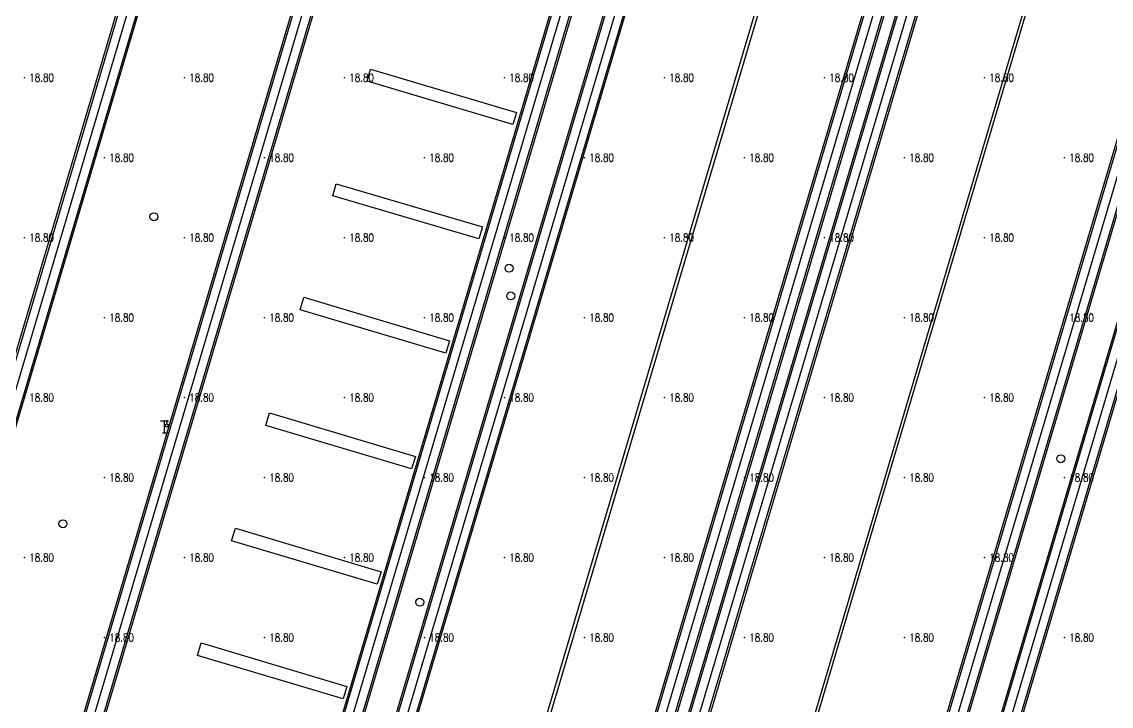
# Model space of a CAD drawing. Extents: x 404846 to 408477, y 3390929 to 3392894.
# Drawn here: x 407141 to 407277.2, y 3391685.8 to 3391771.4 of the extents above; entities that cross this region are included whole.
import ezdxf
from ezdxf.enums import TextEntityAlignment as Align

# ---------------------------------------------------------------- set-up
doc = ezdxf.new("R2010")
doc.units = 0
doc.header["$LTSCALE"] = 0.5
doc.header["$PDSIZE"] = 0.2
doc.layers.get('0').update_dxf_attribs({"linetype": 'CONTINUOUS'})
for name, color, linetype in [('3221', 6, 'CONTINUOUS'), ('DLSS', 4, 'CONTINUOUS'), ('FZTZ', 7, 'CONTINUOUS'), ('GCD', 1, 'CONTINUOUS'), ('GXYZ', 2, 'CONTINUOUS'), ('SXSS', 5, 'CONTINUOUS'), ('ZBTZ', 3, 'CONTINUOUS')]:
    doc.layers.add(name, color=color, linetype=linetype)
doc.styles.add('HZ', font='rs.shx', dxfattribs={"width": 0.8, "bigfont": 'hztxt.shx'})
doc.linetypes.add('1161', pattern='A,0,[149,AAA.SHX,S=0.15,R=0,X=0,Y=0],-1.6', length=1.6)

# ---------------------------------------------------------------- blocks, each defined once
blk = doc.blocks.new('gc063')
for p, q in [((-1, 3), (1, 3)), ((0, 0), (0, 3)), ((0.6, 3), (0.6, 2.2)), ((-0.5, 0), (0.5, 0))]:
    blk.add_line(p, q)
blk.add_circle((0.6, 1.8), 0.4)
blk.add_point((0.6, 3))
blk.add_point((0.6, 3))
blk = doc.blocks.new('GC200')
at = {"linetype": 'Continuous', "const_width": 0.2, "flags": 128}
blk.add_lwpolyline([(-0.1, 0, 1), (0.1, 0, 1)], format="xyb", close=True, dxfattribs=at)
blk = doc.blocks.new('gc188')
blk.add_circle((0, 0), 1)

msp = doc.modelspace()

# ---------------------------------------------------------------- linework, layer by layer
at = {"layer": '3221', "color": 6}
for points in [[(407178.212, 3391853.639, 18.787), (407171.667, 3391831.249, 18.858), (407167.481, 3391817.332, 18.902), (407149.102, 3391755.281, 18.812), (407115.978, 3391643.552, 18.94), (407108.319, 3391617.721, 18.757), (407064.714, 3391470.606, 18.887), (407058.547, 3391449.803, 18.628), (407028.826, 3391458.613, 18.628), (407078.598, 3391626.531, 18.757), (407119.379, 3391764.089, 18.916), (407141.946, 3391840.062, 18.527), (407148.483, 3391862.426, 18.787)], [(407198.376, 3391847.674, 19.055), (407193.102, 3391829.952, 18.737), (407188.325, 3391813.791, 18.626), (407178.915, 3391781.952, 18.839), (407138.665, 3391646.224, 19.019), (407130.803, 3391619.712, 18.841), (407078.711, 3391443.893, 18.632), (407108.434, 3391435.086, 18.632), (407160.523, 3391610.898, 18.841), (407208.638, 3391773.145, 18.839), (407222.814, 3391821.109, 19.112), (407228.088, 3391838.831, 19.055)], [(407234.327, 3391837.018, 18.856), (407229.106, 3391819.399, 19.16), (407206.274, 3391742.353, 18.808), (407162.437, 3391594.534, 18.759), (407162.436, 3391594.529, 18.759), (407114.642, 3391433.28, 18.971), (407144.364, 3391424.47, 18.971), (407192.157, 3391585.72, 18.759), (407235.995, 3391733.539, 18.808), (407264.05, 3391828.21, 18.856)], [(407267.879, 3391827.041, 18.936), (407262.683, 3391809.506, 18.936), (407195.338, 3391582.452, 18.722), (407148.218, 3391423.329, 18.971), (407177.942, 3391414.527, 18.971), (407225.062, 3391573.65, 18.722), (407292.406, 3391800.698, 18.936), (407297.602, 3391818.233, 18.936)], [(407303.8, 3391816.377, 18.932), (407298.633, 3391798.916, 18.932), (407231.278, 3391571.808, 18.722), (407222.971, 3391543.756, 18.87), (407184.159, 3391412.686, 18.971), (407213.883, 3391403.884, 18.971), (407252.696, 3391534.954, 18.87), (407261.001, 3391563.001, 18.722), (407323.097, 3391772.378, 18.812), (407328.359, 3391790.12, 18.896), (407333.525, 3391807.581, 18.816)]]:
    msp.add_polyline3d(points, close=True, dxfattribs=at)
at = {"layer": 'FZTZ', "linetype": 'Continuous', "flags": 128}
for points, elevation in [([(407202.403, 3391758.511), (407184.183, 3391763.957), (407184.634, 3391765.463), (407202.853, 3391760.016), (407202.403, 3391758.511)], 27.249), ([(407198.164, 3391744.238), (407179.902, 3391749.609), (407180.34, 3391751.1), (407198.603, 3391745.73), (407198.164, 3391744.238)], 27.116), ([(407194.034, 3391729.919), (407175.819, 3391735.35), (407176.286, 3391736.919), (407194.502, 3391731.487), (407194.034, 3391729.919)], 27.387), ([(407189.759, 3391715.458), (407171.544, 3391720.889), (407172.011, 3391722.457), (407190.226, 3391717.026), (407189.759, 3391715.458)], 27.355), ([(407185.469, 3391701.042), (407167.254, 3391706.474), (407167.722, 3391708.042), (407185.937, 3391702.611), (407185.469, 3391701.042)], 27.308), ([(407181.204, 3391686.708), (407162.989, 3391692.139), (407163.457, 3391693.707), (407181.672, 3391688.276), (407181.204, 3391686.708)], 27.234)]:
    msp.add_lwpolyline(points, close=True, dxfattribs=dict(at, elevation=elevation))
at = {"layer": 'SXSS', "linetype": 'Continuous', "flags": 128}
for points, elevation in [([(407239.835, 3391795.199), (407220.83, 3391731.099), (407185.568, 3391612.251), (407180.125, 3391593.962), (407175.654, 3391578.858), (407171.933, 3391566.36), (407165.868, 3391545.88), (407161.339, 3391530.625), (407156.012, 3391512.666), (407149.4, 3391490.281), (407142.792, 3391468.055), (407142.408, 3391468.169), (407149.016, 3391490.395), (407155.629, 3391512.779), (407160.955, 3391530.738), (407165.484, 3391545.994), (407171.55, 3391566.474), (407175.271, 3391578.972), (407179.741, 3391594.076), (407185.184, 3391612.365), (407220.447, 3391731.212), (407239.451, 3391795.313), (407239.835, 3391795.199)], 18.762), ([(407222.721, 3391626.11), (407215.867, 3391603.003), (407206.936, 3391572.827), (407191.419, 3391520.464), (407180.658, 3391484.197), (407173.203, 3391458.921), (407173.587, 3391458.808), (407181.041, 3391484.083), (407191.803, 3391520.351), (407207.319, 3391572.713), (407216.25, 3391602.889), (407223.104, 3391625.996), (407249.162, 3391713.835), (407270.608, 3391786.132), (407270.225, 3391786.245), (407248.778, 3391713.949), (407222.721, 3391626.11)], 18.868)]:
    msp.add_lwpolyline(points, close=True, dxfattribs=dict(at, elevation=elevation))
at = {"layer": 'ZBTZ', "linetype": '1161', "flags": 128}
for points, elevation in [([(407077.444, 3391444.226), (407075.919, 3391439.014), (407058.259, 3391444.236), (407059.8, 3391449.434), (407066.001, 3391470.224), (407109.607, 3391617.34), (407117.265, 3391643.17), (407150.39, 3391754.899), (407168.769, 3391816.951), (407180.147, 3391855.65)], 18.756), ([(407177.078, 3391853.692), (407166.412, 3391817.641), (407148.098, 3391755.578), (407114.974, 3391643.85), (407107.316, 3391618.019), (407063.71, 3391470.904), (407057.581, 3391450.417)], 18.817), ([(407179.154, 3391853.082), (407168.563, 3391817.012), (407150.183, 3391754.96), (407117.059, 3391643.232), (407109.401, 3391617.401), (407065.795, 3391470.286), (407059.682, 3391449.788)], 18.811), ([(407077.444, 3391444.226), (407129.562, 3391620.079), (407137.424, 3391646.591), (407177.674, 3391782.32), (407187.01, 3391814.013), (407191.826, 3391830.332), (407197.79, 3391850.373)], 18.834), ([(407077.749, 3391444.441), (407129.768, 3391620.018), (407137.631, 3391646.53), (407177.88, 3391782.259), (407187.195, 3391813.936), (407192.034, 3391830.27), (407197.207, 3391847.651)], 18.828), ([(407079.846, 3391443.82), (407131.865, 3391619.397), (407139.727, 3391645.908), (407179.977, 3391781.637), (407189.202, 3391812.952), (407194.12, 3391829.649), (407199.293, 3391847.03)], 18.828), ([(407107.112, 3391435.443), (407159.311, 3391611.257), (407207.425, 3391773.505), (407221.555, 3391821.484), (407227.516, 3391841.513)], 18.922), ([(407107.389, 3391435.649), (407159.503, 3391611.201), (407207.617, 3391773.448), (407221.773, 3391821.419), (407226.981, 3391838.919)], 18.916), ([(407109.538, 3391435.012), (407161.596, 3391610.58), (407209.71, 3391772.827), (407223.861, 3391820.798), (407229.069, 3391838.297)], 18.906), ([(407143.417, 3391425.033), (407191.134, 3391586.023), (407234.934, 3391733.853), (407262.9, 3391828.223)], 18.817), ([(407145.483, 3391424.421), (407193.2, 3391585.411), (407237.035, 3391733.231), (407265.001, 3391827.601)], 18.849), ([(407147.249, 3391423.909), (407194.289, 3391582.763), (407261.639, 3391809.815), (407266.75, 3391827.065)], 18.891), ([(407149.292, 3391423.304), (407196.332, 3391582.157), (407263.733, 3391809.195), (407268.844, 3391826.444)], 18.891), ([(407298.836, 3391817.868), (407299.407, 3391819.817), (407303.123, 3391818.654), (407297.38, 3391799.287), (407230.029, 3391572.178), (407221.722, 3391544.126), (407182.91, 3391413.056)], 18.882), ([(407166.089, 3391817.306), (407147.885, 3391755.642), (407114.761, 3391643.913), (407107.103, 3391618.082), (407063.497, 3391470.967), (407057.292, 3391450.191)], 18.831), ([(407176.948, 3391415.081), (407223.997, 3391573.965), (407291.357, 3391801.009), (407296.488, 3391818.324)], 18.891), ([(407179.058, 3391414.456), (407226.107, 3391573.34), (407293.45, 3391800.389), (407298.58, 3391817.704)], 18.891), ([(407179.19, 3391414.158), (407226.309, 3391573.28), (407293.64, 3391800.333), (407298.836, 3391817.868)], 18.891), ([(407183.2, 3391413.237), (407221.939, 3391544.061), (407230.246, 3391572.114), (407297.591, 3391799.225), (407302.665, 3391816.37)], 18.886), ([(407185.288, 3391412.619), (407223.997, 3391543.452), (407232.304, 3391571.504), (407299.683, 3391798.605), (407304.757, 3391815.751)], 18.886), ([(407079.967, 3391443.534), (407132.096, 3391619.328), (407139.958, 3391645.84), (407180.208, 3391781.569), (407188.742, 3391810.579)], 18.804), ([(407115.861, 3391432.918), (407163.655, 3391594.168), (407163.657, 3391594.172), (407207.489, 3391741.993), (407224.715, 3391800.133)], 18.837), ([(407251.913, 3391791.961), (407234.713, 3391733.919), (407190.909, 3391586.09), (407143.09, 3391424.821)], 18.841), ([(407149.433, 3391422.884), (407196.609, 3391582.075), (407258.322, 3391790.16)], 18.87), ([(407176.682, 3391414.9), (407223.801, 3391574.023), (407285.453, 3391781.926)], 18.87), ([(407185.408, 3391412.259), (407224.222, 3391543.385), (407232.529, 3391571.437), (407294.243, 3391779.43)], 18.869)]:
    msp.add_lwpolyline(points, dxfattribs=dict(at, elevation=elevation))
for points, elevation in [([(407112.812, 3391431.744), (407161.213, 3391594.892), (407161.214, 3391594.896), (407204.998, 3391742.731), (407227.832, 3391819.777), (407233.588, 3391839.208), (407229.901, 3391840.306), (407224.076, 3391820.734), (407209.902, 3391772.771), (407161.788, 3391610.523), (407109.08, 3391432.855), (407112.812, 3391431.744)], 18.88), ([(407115.741, 3391433.215), (407113.682, 3391433.825), (407161.405, 3391594.835), (407161.406, 3391594.839), (407205.188, 3391742.675), (407228.022, 3391819.72), (407233.146, 3391837.019), (407235.232, 3391836.401), (407230.105, 3391819.103), (407207.274, 3391742.057), (407163.465, 3391594.229), (407163.463, 3391594.225), (407115.741, 3391433.215)], 18.88), ([(407146.4, 3391421.808), (407194.08, 3391582.824), (407261.436, 3391809.875), (407267.188, 3391829.286), (407265.83, 3391829.68), (407237.231, 3391733.173), (407193.403, 3391585.351), (407145.028, 3391422.239), (407146.4, 3391421.808)], 18.881)]:
    msp.add_lwpolyline(points, close=True, dxfattribs=dict(at, elevation=elevation))

# ---------------------------------------------------------------- block references
at = {"layer": 'DLSS', "linetype": 'Continuous', "xscale": 0.5, "yscale": 0.5}
msp.add_blockref('gc063', (407158.85, 3391719.995, 18.969), dxfattribs=at)
at = {"layer": 'GCD', "linetype": 'Continuous'}
ref = msp.add_blockref('GC200', (407141.358, 3391764.379, 18.8), dxfattribs=dict(at, xscale=0.5, yscale=0.5, zscale=0.5))
ref.add_attrib('height', '18.80', dxfattribs={"linetype": 'Continuous', "height": 1, "style": 'HZ', "width": 0.8}).set_placement((407141.958, 3391764.379, 18.8), align=Align.MIDDLE_LEFT)
ref = msp.add_blockref('GC200', (407161.358, 3391764.379, 18.8), dxfattribs=dict(at, xscale=0.5, yscale=0.5, zscale=0.5))
ref.add_attrib('height', '18.80', dxfattribs={"linetype": 'Continuous', "height": 1, "style": 'HZ', "width": 0.8}).set_placement((407161.958, 3391764.379, 18.8), align=Align.MIDDLE_LEFT)
ref = msp.add_blockref('GC200', (407181.358, 3391764.379, 18.8), dxfattribs=dict(at, xscale=0.5, yscale=0.5, zscale=0.5))
ref.add_attrib('height', '18.80', dxfattribs={"linetype": 'Continuous', "height": 1, "style": 'HZ', "width": 0.8}).set_placement((407181.958, 3391764.379, 18.8), align=Align.MIDDLE_LEFT)
ref = msp.add_blockref('GC200', (407201.358, 3391764.379, 18.8), dxfattribs=dict(at, xscale=0.5, yscale=0.5, zscale=0.5))
ref.add_attrib('height', '18.80', dxfattribs={"linetype": 'Continuous', "height": 1, "style": 'HZ', "width": 0.8}).set_placement((407201.958, 3391764.379, 18.8), align=Align.MIDDLE_LEFT)
ref = msp.add_blockref('GC200', (407221.358, 3391764.379, 18.8), dxfattribs=dict(at, xscale=0.5, yscale=0.5, zscale=0.5))
ref.add_attrib('height', '18.80', dxfattribs={"linetype": 'Continuous', "height": 1, "style": 'HZ', "width": 0.8}).set_placement((407221.958, 3391764.379, 18.8), align=Align.MIDDLE_LEFT)
ref = msp.add_blockref('GC200', (407241.358, 3391764.379, 18.8), dxfattribs=dict(at, xscale=0.5, yscale=0.5, zscale=0.5))
ref.add_attrib('height', '18.80', dxfattribs={"linetype": 'Continuous', "height": 1, "style": 'HZ', "width": 0.8}).set_placement((407241.958, 3391764.379, 18.8), align=Align.MIDDLE_LEFT)
ref = msp.add_blockref('GC200', (407261.358, 3391764.379, 18.8), dxfattribs=dict(at, xscale=0.5, yscale=0.5, zscale=0.5))
ref.add_attrib('height', '18.80', dxfattribs={"linetype": 'Continuous', "height": 1, "style": 'HZ', "width": 0.8}).set_placement((407261.958, 3391764.379, 18.8), align=Align.MIDDLE_LEFT)
ref = msp.add_blockref('GC200', (407151.358, 3391754.379, 18.8), dxfattribs=dict(at, xscale=0.5, yscale=0.5, zscale=0.5))
ref.add_attrib('height', '18.80', dxfattribs={"linetype": 'Continuous', "height": 1, "style": 'HZ', "width": 0.8}).set_placement((407151.958, 3391754.379, 18.8), align=Align.MIDDLE_LEFT)
ref = msp.add_blockref('GC200', (407171.358, 3391754.379, 18.8), dxfattribs=dict(at, xscale=0.5, yscale=0.5, zscale=0.5))
ref.add_attrib('height', '18.80', dxfattribs={"linetype": 'Continuous', "height": 1, "style": 'HZ', "width": 0.8}).set_placement((407171.958, 3391754.379, 18.8), align=Align.MIDDLE_LEFT)
ref = msp.add_blockref('GC200', (407191.358, 3391754.379, 18.8), dxfattribs=dict(at, xscale=0.5, yscale=0.5, zscale=0.5))
ref.add_attrib('height', '18.80', dxfattribs={"linetype": 'Continuous', "height": 1, "style": 'HZ', "width": 0.8}).set_placement((407191.958, 3391754.379, 18.8), align=Align.MIDDLE_LEFT)
ref = msp.add_blockref('GC200', (407211.358, 3391754.379, 18.8), dxfattribs=dict(at, xscale=0.5, yscale=0.5, zscale=0.5))
ref.add_attrib('height', '18.80', dxfattribs={"linetype": 'Continuous', "height": 1, "style": 'HZ', "width": 0.8}).set_placement((407211.958, 3391754.379, 18.8), align=Align.MIDDLE_LEFT)
ref = msp.add_blockref('GC200', (407231.358, 3391754.379, 18.8), dxfattribs=dict(at, xscale=0.5, yscale=0.5, zscale=0.5))
ref.add_attrib('height', '18.80', dxfattribs={"linetype": 'Continuous', "height": 1, "style": 'HZ', "width": 0.8}).set_placement((407231.958, 3391754.379, 18.8), align=Align.MIDDLE_LEFT)
ref = msp.add_blockref('GC200', (407251.358, 3391754.379, 18.8), dxfattribs=dict(at, xscale=0.5, yscale=0.5, zscale=0.5))
ref.add_attrib('height', '18.80', dxfattribs={"linetype": 'Continuous', "height": 1, "style": 'HZ', "width": 0.8}).set_placement((407251.958, 3391754.379, 18.8), align=Align.MIDDLE_LEFT)
ref = msp.add_blockref('GC200', (407271.358, 3391754.379, 18.8), dxfattribs=dict(at, xscale=0.5, yscale=0.5, zscale=0.5))
ref.add_attrib('height', '18.80', dxfattribs={"linetype": 'Continuous', "height": 1, "style": 'HZ', "width": 0.8}).set_placement((407271.958, 3391754.379, 18.8), align=Align.MIDDLE_LEFT)
ref = msp.add_blockref('GC200', (407141.358, 3391744.379, 18.8), dxfattribs=dict(at, xscale=0.5, yscale=0.5, zscale=0.5))
ref.add_attrib('height', '18.80', dxfattribs={"linetype": 'Continuous', "height": 1, "style": 'HZ', "width": 0.8}).set_placement((407141.958, 3391744.379, 18.8), align=Align.MIDDLE_LEFT)
ref = msp.add_blockref('GC200', (407161.358, 3391744.379, 18.8), dxfattribs=dict(at, xscale=0.5, yscale=0.5, zscale=0.5))
ref.add_attrib('height', '18.80', dxfattribs={"linetype": 'Continuous', "height": 1, "style": 'HZ', "width": 0.8}).set_placement((407161.958, 3391744.379, 18.8), align=Align.MIDDLE_LEFT)
ref = msp.add_blockref('GC200', (407181.358, 3391744.379, 18.8), dxfattribs=dict(at, xscale=0.5, yscale=0.5, zscale=0.5))
ref.add_attrib('height', '18.80', dxfattribs={"linetype": 'Continuous', "height": 1, "style": 'HZ', "width": 0.8}).set_placement((407181.958, 3391744.379, 18.8), align=Align.MIDDLE_LEFT)
ref = msp.add_blockref('GC200', (407201.358, 3391744.379, 18.8), dxfattribs=dict(at, xscale=0.5, yscale=0.5, zscale=0.5))
ref.add_attrib('height', '18.80', dxfattribs={"linetype": 'Continuous', "height": 1, "style": 'HZ', "width": 0.8}).set_placement((407201.958, 3391744.379, 18.8), align=Align.MIDDLE_LEFT)
ref = msp.add_blockref('GC200', (407221.358, 3391744.379, 18.8), dxfattribs=dict(at, xscale=0.5, yscale=0.5, zscale=0.5))
ref.add_attrib('height', '18.80', dxfattribs={"linetype": 'Continuous', "height": 1, "style": 'HZ', "width": 0.8}).set_placement((407221.958, 3391744.379, 18.8), align=Align.MIDDLE_LEFT)
ref = msp.add_blockref('GC200', (407241.358, 3391744.379, 18.8), dxfattribs=dict(at, xscale=0.5, yscale=0.5, zscale=0.5))
ref.add_attrib('height', '18.80', dxfattribs={"linetype": 'Continuous', "height": 1, "style": 'HZ', "width": 0.8}).set_placement((407241.958, 3391744.379, 18.8), align=Align.MIDDLE_LEFT)
ref = msp.add_blockref('GC200', (407261.358, 3391744.379, 18.8), dxfattribs=dict(at, xscale=0.5, yscale=0.5, zscale=0.5))
ref.add_attrib('height', '18.80', dxfattribs={"linetype": 'Continuous', "height": 1, "style": 'HZ', "width": 0.8}).set_placement((407261.958, 3391744.379, 18.8), align=Align.MIDDLE_LEFT)
ref = msp.add_blockref('GC200', (407151.358, 3391734.379, 18.8), dxfattribs=dict(at, xscale=0.5, yscale=0.5, zscale=0.5))
ref.add_attrib('height', '18.80', dxfattribs={"linetype": 'Continuous', "height": 1, "style": 'HZ', "width": 0.8}).set_placement((407151.958, 3391734.379, 18.8), align=Align.MIDDLE_LEFT)
ref = msp.add_blockref('GC200', (407171.358, 3391734.379, 18.8), dxfattribs=dict(at, xscale=0.5, yscale=0.5, zscale=0.5))
ref.add_attrib('height', '18.80', dxfattribs={"linetype": 'Continuous', "height": 1, "style": 'HZ', "width": 0.8}).set_placement((407171.958, 3391734.379, 18.8), align=Align.MIDDLE_LEFT)
ref = msp.add_blockref('GC200', (407191.358, 3391734.379, 18.8), dxfattribs=dict(at, xscale=0.5, yscale=0.5, zscale=0.5))
ref.add_attrib('height', '18.80', dxfattribs={"linetype": 'Continuous', "height": 1, "style": 'HZ', "width": 0.8}).set_placement((407191.958, 3391734.379, 18.8), align=Align.MIDDLE_LEFT)
ref = msp.add_blockref('GC200', (407211.358, 3391734.379, 18.8), dxfattribs=dict(at, xscale=0.5, yscale=0.5, zscale=0.5))
ref.add_attrib('height', '18.80', dxfattribs={"linetype": 'Continuous', "height": 1, "style": 'HZ', "width": 0.8}).set_placement((407211.958, 3391734.379, 18.8), align=Align.MIDDLE_LEFT)
ref = msp.add_blockref('GC200', (407231.358, 3391734.379, 18.8), dxfattribs=dict(at, xscale=0.5, yscale=0.5, zscale=0.5))
ref.add_attrib('height', '18.80', dxfattribs={"linetype": 'Continuous', "height": 1, "style": 'HZ', "width": 0.8}).set_placement((407231.958, 3391734.379, 18.8), align=Align.MIDDLE_LEFT)
ref = msp.add_blockref('GC200', (407251.358, 3391734.379, 18.8), dxfattribs=dict(at, xscale=0.5, yscale=0.5, zscale=0.5))
ref.add_attrib('height', '18.80', dxfattribs={"linetype": 'Continuous', "height": 1, "style": 'HZ', "width": 0.8}).set_placement((407251.958, 3391734.379, 18.8), align=Align.MIDDLE_LEFT)
ref = msp.add_blockref('GC200', (407271.358, 3391734.379, 18.8), dxfattribs=dict(at, xscale=0.5, yscale=0.5, zscale=0.5))
ref.add_attrib('height', '18.80', dxfattribs={"linetype": 'Continuous', "height": 1, "style": 'HZ', "width": 0.8}).set_placement((407271.958, 3391734.379, 18.8), align=Align.MIDDLE_LEFT)
ref = msp.add_blockref('GC200', (407141.358, 3391724.379, 18.8), dxfattribs=dict(at, xscale=0.5, yscale=0.5, zscale=0.5))
ref.add_attrib('height', '18.80', dxfattribs={"linetype": 'Continuous', "height": 1, "style": 'HZ', "width": 0.8}).set_placement((407141.958, 3391724.379, 18.8), align=Align.MIDDLE_LEFT)
ref = msp.add_blockref('GC200', (407161.358, 3391724.379, 18.8), dxfattribs=dict(at, xscale=0.5, yscale=0.5, zscale=0.5))
ref.add_attrib('height', '18.80', dxfattribs={"linetype": 'Continuous', "height": 1, "style": 'HZ', "width": 0.8}).set_placement((407161.958, 3391724.379, 18.8), align=Align.MIDDLE_LEFT)
ref = msp.add_blockref('GC200', (407181.358, 3391724.379, 18.8), dxfattribs=dict(at, xscale=0.5, yscale=0.5, zscale=0.5))
ref.add_attrib('height', '18.80', dxfattribs={"linetype": 'Continuous', "height": 1, "style": 'HZ', "width": 0.8}).set_placement((407181.958, 3391724.379, 18.8), align=Align.MIDDLE_LEFT)
ref = msp.add_blockref('GC200', (407201.358, 3391724.379, 18.8), dxfattribs=dict(at, xscale=0.5, yscale=0.5, zscale=0.5))
ref.add_attrib('height', '18.80', dxfattribs={"linetype": 'Continuous', "height": 1, "style": 'HZ', "width": 0.8}).set_placement((407201.958, 3391724.379, 18.8), align=Align.MIDDLE_LEFT)
ref = msp.add_blockref('GC200', (407221.358, 3391724.379, 18.8), dxfattribs=dict(at, xscale=0.5, yscale=0.5, zscale=0.5))
ref.add_attrib('height', '18.80', dxfattribs={"linetype": 'Continuous', "height": 1, "style": 'HZ', "width": 0.8}).set_placement((407221.958, 3391724.379, 18.8), align=Align.MIDDLE_LEFT)
ref = msp.add_blockref('GC200', (407241.358, 3391724.379, 18.8), dxfattribs=dict(at, xscale=0.5, yscale=0.5, zscale=0.5))
ref.add_attrib('height', '18.80', dxfattribs={"linetype": 'Continuous', "height": 1, "style": 'HZ', "width": 0.8}).set_placement((407241.958, 3391724.379, 18.8), align=Align.MIDDLE_LEFT)
ref = msp.add_blockref('GC200', (407261.358, 3391724.379, 18.8), dxfattribs=dict(at, xscale=0.5, yscale=0.5, zscale=0.5))
ref.add_attrib('height', '18.80', dxfattribs={"linetype": 'Continuous', "height": 1, "style": 'HZ', "width": 0.8}).set_placement((407261.958, 3391724.379, 18.8), align=Align.MIDDLE_LEFT)
ref = msp.add_blockref('GC200', (407151.358, 3391714.379, 18.8), dxfattribs=dict(at, xscale=0.5, yscale=0.5, zscale=0.5))
ref.add_attrib('height', '18.80', dxfattribs={"linetype": 'Continuous', "height": 1, "style": 'HZ', "width": 0.8}).set_placement((407151.958, 3391714.379, 18.8), align=Align.MIDDLE_LEFT)
ref = msp.add_blockref('GC200', (407171.358, 3391714.379, 18.8), dxfattribs=dict(at, xscale=0.5, yscale=0.5, zscale=0.5))
ref.add_attrib('height', '18.80', dxfattribs={"linetype": 'Continuous', "height": 1, "style": 'HZ', "width": 0.8}).set_placement((407171.958, 3391714.379, 18.8), align=Align.MIDDLE_LEFT)
ref = msp.add_blockref('GC200', (407191.358, 3391714.379, 18.8), dxfattribs=dict(at, xscale=0.5, yscale=0.5, zscale=0.5))
ref.add_attrib('height', '18.80', dxfattribs={"linetype": 'Continuous', "height": 1, "style": 'HZ', "width": 0.8}).set_placement((407191.958, 3391714.379, 18.8), align=Align.MIDDLE_LEFT)
ref = msp.add_blockref('GC200', (407211.358, 3391714.379, 18.8), dxfattribs=dict(at, xscale=0.5, yscale=0.5, zscale=0.5))
ref.add_attrib('height', '18.80', dxfattribs={"linetype": 'Continuous', "height": 1, "style": 'HZ', "width": 0.8}).set_placement((407211.958, 3391714.379, 18.8), align=Align.MIDDLE_LEFT)
ref = msp.add_blockref('GC200', (407231.358, 3391714.379, 18.8), dxfattribs=dict(at, xscale=0.5, yscale=0.5, zscale=0.5))
ref.add_attrib('height', '18.80', dxfattribs={"linetype": 'Continuous', "height": 1, "style": 'HZ', "width": 0.8}).set_placement((407231.958, 3391714.379, 18.8), align=Align.MIDDLE_LEFT)
ref = msp.add_blockref('GC200', (407251.358, 3391714.379, 18.8), dxfattribs=dict(at, xscale=0.5, yscale=0.5, zscale=0.5))
ref.add_attrib('height', '18.80', dxfattribs={"linetype": 'Continuous', "height": 1, "style": 'HZ', "width": 0.8}).set_placement((407251.958, 3391714.379, 18.8), align=Align.MIDDLE_LEFT)
ref = msp.add_blockref('GC200', (407271.358, 3391714.379, 18.8), dxfattribs=dict(at, xscale=0.5, yscale=0.5, zscale=0.5))
ref.add_attrib('height', '18.80', dxfattribs={"linetype": 'Continuous', "height": 1, "style": 'HZ', "width": 0.8}).set_placement((407271.958, 3391714.379, 18.8), align=Align.MIDDLE_LEFT)
ref = msp.add_blockref('GC200', (407141.358, 3391704.379, 18.8), dxfattribs=dict(at, xscale=0.5, yscale=0.5, zscale=0.5))
ref.add_attrib('height', '18.80', dxfattribs={"linetype": 'Continuous', "height": 1, "style": 'HZ', "width": 0.8}).set_placement((407141.958, 3391704.379, 18.8), align=Align.MIDDLE_LEFT)
ref = msp.add_blockref('GC200', (407161.358, 3391704.379, 18.8), dxfattribs=dict(at, xscale=0.5, yscale=0.5, zscale=0.5))
ref.add_attrib('height', '18.80', dxfattribs={"linetype": 'Continuous', "height": 1, "style": 'HZ', "width": 0.8}).set_placement((407161.958, 3391704.379, 18.8), align=Align.MIDDLE_LEFT)
ref = msp.add_blockref('GC200', (407181.358, 3391704.379, 18.8), dxfattribs=dict(at, xscale=0.5, yscale=0.5, zscale=0.5))
ref.add_attrib('height', '18.80', dxfattribs={"linetype": 'Continuous', "height": 1, "style": 'HZ', "width": 0.8}).set_placement((407181.958, 3391704.379, 18.8), align=Align.MIDDLE_LEFT)
ref = msp.add_blockref('GC200', (407201.358, 3391704.379, 18.8), dxfattribs=dict(at, xscale=0.5, yscale=0.5, zscale=0.5))
ref.add_attrib('height', '18.80', dxfattribs={"linetype": 'Continuous', "height": 1, "style": 'HZ', "width": 0.8}).set_placement((407201.958, 3391704.379, 18.8), align=Align.MIDDLE_LEFT)
ref = msp.add_blockref('GC200', (407221.358, 3391704.379, 18.8), dxfattribs=dict(at, xscale=0.5, yscale=0.5, zscale=0.5))
ref.add_attrib('height', '18.80', dxfattribs={"linetype": 'Continuous', "height": 1, "style": 'HZ', "width": 0.8}).set_placement((407221.958, 3391704.379, 18.8), align=Align.MIDDLE_LEFT)
ref = msp.add_blockref('GC200', (407241.358, 3391704.379, 18.8), dxfattribs=dict(at, xscale=0.5, yscale=0.5, zscale=0.5))
ref.add_attrib('height', '18.80', dxfattribs={"linetype": 'Continuous', "height": 1, "style": 'HZ', "width": 0.8}).set_placement((407241.958, 3391704.379, 18.8), align=Align.MIDDLE_LEFT)
ref = msp.add_blockref('GC200', (407261.358, 3391704.379, 18.8), dxfattribs=dict(at, xscale=0.5, yscale=0.5, zscale=0.5))
ref.add_attrib('height', '18.80', dxfattribs={"linetype": 'Continuous', "height": 1, "style": 'HZ', "width": 0.8}).set_placement((407261.958, 3391704.379, 18.8), align=Align.MIDDLE_LEFT)
ref = msp.add_blockref('GC200', (407151.358, 3391694.379, 18.8), dxfattribs=dict(at, xscale=0.5, yscale=0.5, zscale=0.5))
ref.add_attrib('height', '18.80', dxfattribs={"linetype": 'Continuous', "height": 1, "style": 'HZ', "width": 0.8}).set_placement((407151.958, 3391694.379, 18.8), align=Align.MIDDLE_LEFT)
ref = msp.add_blockref('GC200', (407171.358, 3391694.379, 18.8), dxfattribs=dict(at, xscale=0.5, yscale=0.5, zscale=0.5))
ref.add_attrib('height', '18.80', dxfattribs={"linetype": 'Continuous', "height": 1, "style": 'HZ', "width": 0.8}).set_placement((407171.958, 3391694.379, 18.8), align=Align.MIDDLE_LEFT)
ref = msp.add_blockref('GC200', (407191.358, 3391694.379, 18.8), dxfattribs=dict(at, xscale=0.5, yscale=0.5, zscale=0.5))
ref.add_attrib('height', '18.80', dxfattribs={"linetype": 'Continuous', "height": 1, "style": 'HZ', "width": 0.8}).set_placement((407191.958, 3391694.379, 18.8), align=Align.MIDDLE_LEFT)
ref = msp.add_blockref('GC200', (407211.358, 3391694.379, 18.8), dxfattribs=dict(at, xscale=0.5, yscale=0.5, zscale=0.5))
ref.add_attrib('height', '18.80', dxfattribs={"linetype": 'Continuous', "height": 1, "style": 'HZ', "width": 0.8}).set_placement((407211.958, 3391694.379, 18.8), align=Align.MIDDLE_LEFT)
ref = msp.add_blockref('GC200', (407231.358, 3391694.379, 18.8), dxfattribs=dict(at, xscale=0.5, yscale=0.5, zscale=0.5))
ref.add_attrib('height', '18.80', dxfattribs={"linetype": 'Continuous', "height": 1, "style": 'HZ', "width": 0.8}).set_placement((407231.958, 3391694.379, 18.8), align=Align.MIDDLE_LEFT)
ref = msp.add_blockref('GC200', (407251.358, 3391694.379, 18.8), dxfattribs=dict(at, xscale=0.5, yscale=0.5, zscale=0.5))
ref.add_attrib('height', '18.80', dxfattribs={"linetype": 'Continuous', "height": 1, "style": 'HZ', "width": 0.8}).set_placement((407251.958, 3391694.379, 18.8), align=Align.MIDDLE_LEFT)
ref = msp.add_blockref('GC200', (407271.358, 3391694.379, 18.8), dxfattribs=dict(at, xscale=0.5, yscale=0.5, zscale=0.5))
ref.add_attrib('height', '18.80', dxfattribs={"linetype": 'Continuous', "height": 1, "style": 'HZ', "width": 0.8}).set_placement((407271.958, 3391694.379, 18.8), align=Align.MIDDLE_LEFT)
at = {"layer": 'GXYZ', "linetype": 'Continuous', "xscale": 0.5, "yscale": 0.5}
for p in [(407157.546, 3391746.984, 18.898), (407201.939, 3391740.55, 18.894), (407202.146, 3391737.087, 18.894), (407270.896, 3391716.736, 18.871), (407146.171, 3391708.614, 18.786), (407190.773, 3391698.799, 18.833)]:
    msp.add_blockref('gc188', p, dxfattribs=at)

doc.saveas('drawing.dxf')
